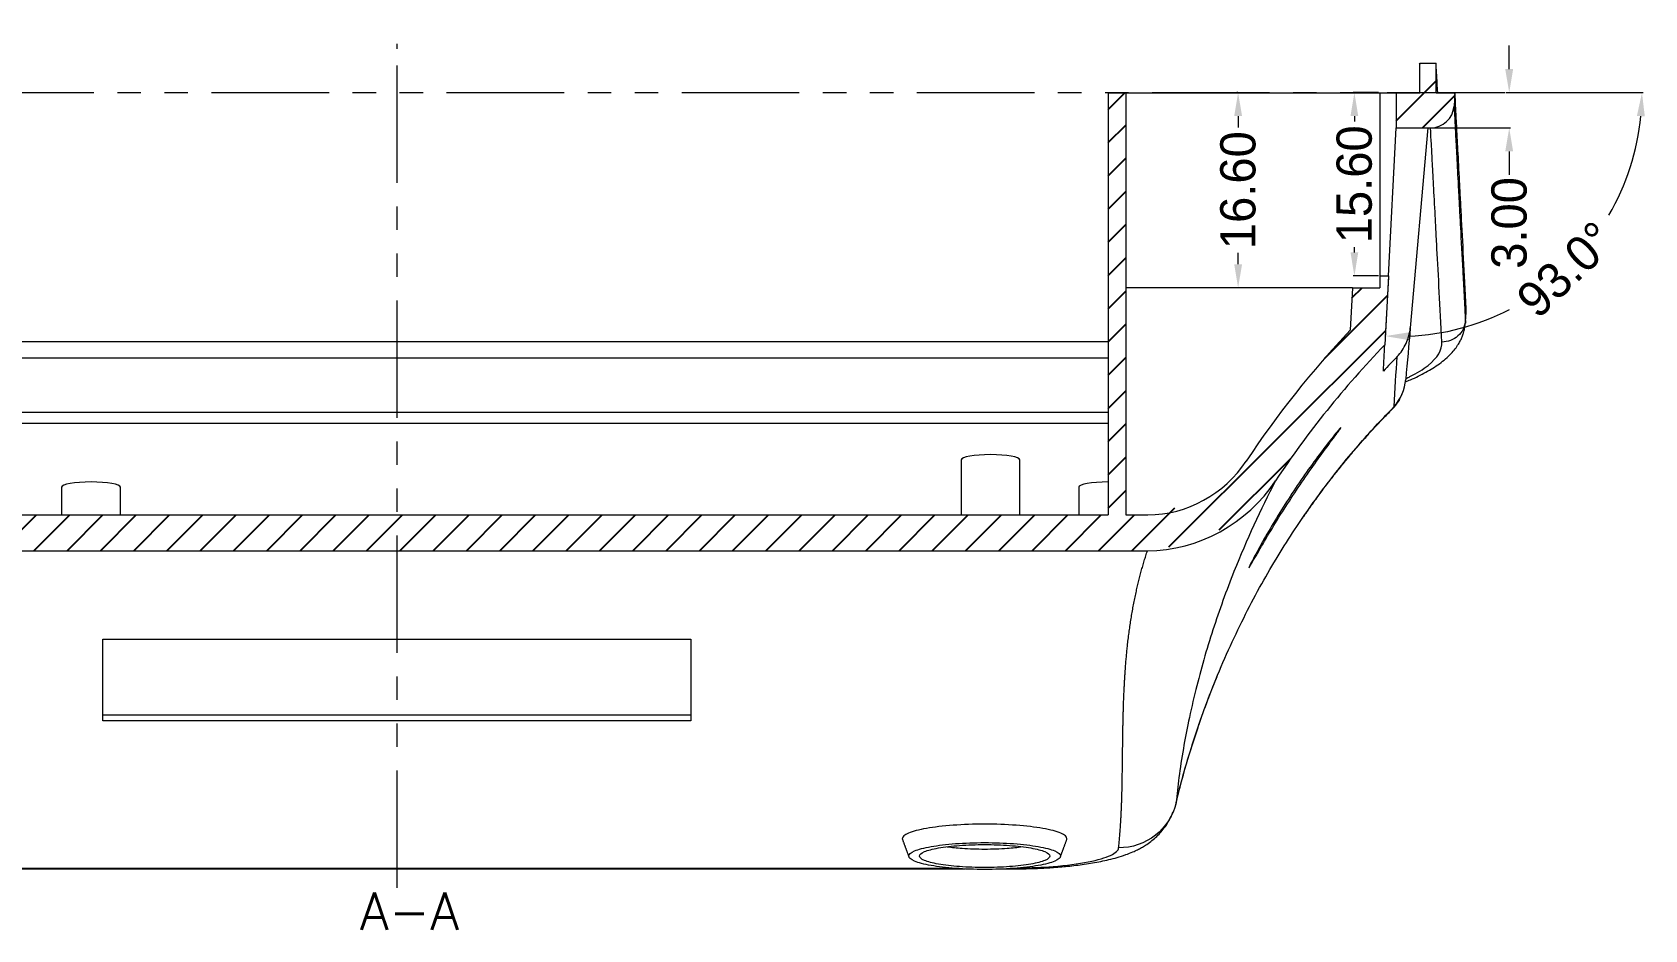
# Model space of a CAD drawing. Extents: x 51 to 693, y 99 to 478.
# Drawn here: x 555.5 to 692.6, y 98.9 to 175.2 of the extents above; entities that cross this region are included whole.
import ezdxf

# ---------------------------------------------------------------- set-up
doc = ezdxf.new("R2010")
doc.units = 0
doc.header["$MEASUREMENT"] = 0
doc.linetypes.add('PHANTOM', pattern=[2.5, 1.25, -0.25, 0.25, -0.25, 0.25, -0.25])
for name, color, linetype in [('20', 7, 'Continuous'), ('7', 7, 'Continuous'), ('TOP', 7, 'Continuous')]:
    doc.layers.add(name, color=color, linetype=linetype)
doc.styles.add('blockfont', font='simplex.shx', dxfattribs={"bigfont": 'bigfont'})
doc.dimstyles.get("Standard").update_dxf_attribs({"dimtxt": 0.18, "dimasz": 0.18, "dimexe": 0.18, "dimexo": 0.0625, "dimgap": 0.09, "dimtad": 0, "dimtih": 1, "dimtoh": 1, "dimdec": 4, "dimzin": 0, "dimdsep": 46, "dimtxsty": 'Standard', "dimcen": 0.09, "dimadec": 0, "dimazin": 0, "dimtfac": 1, "dimtdec": 4, "dimtofl": 0, "dimtmove": 0, "dimatfit": 3, "dimfxl": 0, "dimtolj": 1, "dimtzin": 0, "dimarcsym": 0})

# ---------------------------------------------------------------- blocks, each defined once
blk = doc.blocks.new('HATCH1')
at = {"color": 200, "linetype": 'Continuous'}
for p, q in [((673.48, 137.05), (673.55, 137.12)), ((646.98, 133.2), (648.41, 134.62)), ((671.48, 132.23), (674.88, 135.63)), ((673.71, 131.62), (676.47, 134.38)), ((646.98, 130.37), (648.48, 131.87)), ((646.98, 127.54), (648.48, 129.04)), ((646.98, 124.72), (648.48, 126.21)), ((646.98, 121.89), (648.48, 123.39)), ((646.98, 119.06), (648.48, 120.56)), ((667.72, 117.16), (668.58, 118.02)), ((646.98, 116.24), (648.48, 117.73)), ((665.41, 112.02), (670.74, 117.35)), ((646.98, 113.41), (648.48, 114.91)), ((652.16, 95.96), (670.58, 114.36)), ((646.98, 110.58), (648.48, 112.08)), ((646.98, 107.75), (648.48, 109.25)), ((646.98, 104.93), (648.48, 106.43)), ((646.98, 102.1), (648.48, 103.6)), ((656.44, 97.42), (662.52, 103.49)), ((646.98, 99.27), (648.48, 100.77)), ((649.01, 95.64), (652.66, 99.29)), ((552.79, 95.64), (555.84, 98.69)), ((555.62, 95.64), (558.67, 98.69)), ((558.45, 95.64), (561.5, 98.69)), ((561.28, 95.64), (564.33, 98.69)), ((564.11, 95.64), (567.16, 98.69)), ((566.94, 95.64), (569.99, 98.69)), ((569.77, 95.64), (572.82, 98.69)), ((572.6, 95.64), (575.65, 98.69)), ((575.43, 95.64), (578.48, 98.69)), ((578.26, 95.64), (581.31, 98.69)), ((581.09, 95.64), (584.14, 98.69)), ((583.92, 95.64), (586.97, 98.69)), ((586.75, 95.64), (589.8, 98.69)), ((589.58, 95.64), (592.63, 98.69)), ((592.41, 95.64), (595.46, 98.69)), ((595.24, 95.64), (598.29, 98.69)), ((598.07, 95.64), (601.12, 98.69)), ((600.9, 95.64), (603.95, 98.69)), ((603.73, 95.64), (606.78, 98.69)), ((606.56, 95.64), (609.61, 98.69)), ((609.39, 95.64), (612.44, 98.69)), ((612.22, 95.64), (615.27, 98.69)), ((615.05, 95.64), (618.1, 98.69)), ((617.88, 95.64), (620.93, 98.69)), ((620.71, 95.64), (623.76, 98.69)), ((623.54, 95.64), (626.59, 98.69)), ((626.37, 95.64), (629.42, 98.69)), ((629.2, 95.64), (632.25, 98.69)), ((632.03, 95.64), (635.08, 98.69)), ((634.86, 95.64), (637.91, 98.69)), ((637.69, 95.64), (640.74, 98.69)), ((640.52, 95.64), (643.57, 98.69)), ((643.35, 95.64), (646.4, 98.69)), ((646.18, 95.64), (649.23, 98.69))]:
    blk.add_line(p, q, dxfattribs=at)
blk = doc.blocks.new('*D598')
at = {"color": 4, "linetype": 'Continuous', "lineweight": 9}
for p, q in [((681.1, 172.1), (681.1, 174.1)), ((680.82, 170.1), (681.2, 170.1)), ((674.27, 167.1), (681.2, 167.1)), ((681.1, 165.1), (681.1, 163.1))]:
    blk.add_line(p, q, dxfattribs=at)
for points in [[(680.76, 172.1), (681.43, 172.1), (681.1, 170.1)], [(680.76, 165.1), (681.43, 165.1), (681.1, 167.1)]]:
    blk.add_solid(points, dxfattribs=at)
at = {"layer": 'Defpoints', "color": 0, "linetype": 'Continuous', "lineweight": 9}
for p in [(680.72, 170.1), (674.17, 167.1), (681.1, 167.1)]:
    blk.add_point(p, dxfattribs=at)
at = {"color": 3, "linetype": 'Continuous', "lineweight": 9, "insert": (681.1, 159.01), "char_height": 3, "attachment_point": 5, "rotation": 90}
blk.add_mtext('\\A1;3.00', dxfattribs=at)
blk = doc.blocks.new('*D599')
at = {"color": 4, "linetype": 'Continuous', "lineweight": 9}
for p, q in [((680.82, 170.1), (692.49, 170.1)), ((670.82, 154.4), (670.55, 149.28))]:
    blk.add_line(p, q, dxfattribs=at)
for start, end in [(329.8478, 354.475), (272.525, 297.1522)]:
    blk.add_arc((671.64, 170.1), 20.75, start, end, dxfattribs=at)
for points in [[(691.96, 168.12), (692.63, 168.08), (692.39, 170.1)], [(672.55, 149.04), (672.56, 149.7), (670.55, 149.38)]]:
    blk.add_solid(points, dxfattribs=at)
at = {"layer": 'Defpoints', "color": 0, "linetype": 'Continuous', "lineweight": 9}
for p in [(491.61, 170.1), (680.72, 170.1), (671.48, 167.1), (670.82, 154.5), (681.38, 151.78)]:
    blk.add_point(p, dxfattribs=at)
at = {"color": 3, "linetype": 'Continuous', "lineweight": 9, "insert": (685.92, 155.05), "char_height": 3, "attachment_point": 5, "rotation": 43.5}
blk.add_mtext('\\A1;93.0°', dxfattribs=at)
blk = doc.blocks.new('*D600')
at = {"color": 4, "linetype": 'Continuous', "lineweight": 9}
for p, q in [((669.98, 170.1), (667.83, 170.1)), ((667.93, 168.1), (667.93, 167.64)), ((667.93, 156.5), (667.93, 156.96)), ((669.98, 154.5), (667.83, 154.5))]:
    blk.add_line(p, q, dxfattribs=at)
for points in [[(667.6, 168.1), (668.26, 168.1), (667.93, 170.1)], [(667.6, 156.5), (668.26, 156.5), (667.93, 154.5)]]:
    blk.add_solid(points, dxfattribs=at)
at = {"layer": 'Defpoints', "color": 0, "linetype": 'Continuous', "lineweight": 9}
for p in [(667.93, 170.1), (670.08, 170.1), (670.08, 154.5)]:
    blk.add_point(p, dxfattribs=at)
at = {"color": 3, "linetype": 'Continuous', "lineweight": 9, "insert": (667.93, 162.3), "char_height": 3, "attachment_point": 5, "rotation": 90}
blk.add_mtext('\\A1;15.60', dxfattribs=at)
blk = doc.blocks.new('*D601')
at = {"color": 4, "linetype": 'Continuous', "lineweight": 9}
for p, q in [((658.02, 170.1), (657.94, 170.1)), ((658.04, 168.1), (658.04, 167.14)), ((658.04, 155.5), (658.04, 156.46)), ((658.02, 153.5), (657.94, 153.5))]:
    blk.add_line(p, q, dxfattribs=at)
for points in [[(657.71, 168.1), (658.38, 168.1), (658.04, 170.1)], [(657.71, 155.5), (658.38, 155.5), (658.04, 153.5)]]:
    blk.add_solid(points, dxfattribs=at)
at = {"layer": 'Defpoints', "color": 0, "linetype": 'Continuous', "lineweight": 9}
for p in [(658.04, 170.1), (658.12, 170.1), (658.12, 153.5)]:
    blk.add_point(p, dxfattribs=at)
at = {"color": 3, "linetype": 'Continuous', "lineweight": 9, "insert": (658.04, 161.8), "char_height": 3, "attachment_point": 5, "rotation": 90}
blk.add_mtext('\\A1;16.60', dxfattribs=at)

msp = doc.modelspace()

# ---------------------------------------------------------------- linework, layer by layer
at = {"layer": '20', "color": 7, "linetype": 'Continuous', "lineweight": 9}
for p, q in [((673.483, 172.597), (674.883, 172.597)), ((673.483, 170.097), (673.483, 172.597)), ((674.883, 170.097), (674.883, 172.597)), ((646.983, 170.097), (648.483, 170.097)), ((646.983, 170.097), (646.983, 134.163)), ((648.483, 170.097), (670.083, 170.097)), ((648.483, 170.097), (648.483, 134.163)), ((670.083, 170.097), (671.483, 170.097)), ((670.083, 170.097), (670.083, 154.497)), ((671.483, 170.097), (673.483, 170.097)), ((671.483, 170.097), (671.483, 167.097)), ((674.883, 170.097), (676.483, 170.097)), ((676.483, 170.097), (676.404, 168.958)), ((670.823, 154.497), (671.483, 167.097)), ((671.483, 167.097), (674.408, 167.097)), ((674.169, 167.097), (672.68, 150.076)), ((670.083, 154.497), (670.823, 154.497)), ((670.083, 154.497), (670.083, 153.497)), ((670.823, 154.497), (670.515, 148.627)), ((667.766, 153.497), (648.483, 153.497)), ((667.766, 153.497), (667.578, 149.895)), ((667.766, 153.497), (670.083, 153.497)), ((515.222, 148.914), (646.982, 148.914)), ((646.982, 147.49), (518.467, 147.49)), ((646.983, 142.865), (518.872, 142.865)), ((518.872, 141.976), (646.983, 141.976)), ((634.483, 138.851), (634.483, 134.163)), ((639.483, 134.163), (639.483, 138.851)), ((557.983, 136.524), (557.983, 134.163)), ((562.983, 134.163), (562.983, 136.524)), ((644.483, 136.524), (644.483, 134.163)), ((522.608, 134.163), (646.983, 134.163)), ((648.483, 134.163), (650.358, 134.163)), ((522.638, 131.117), (650.328, 131.117)), ((561.483, 116.633), (561.483, 123.594)), ((561.483, 123.594), (611.483, 123.594)), ((611.483, 123.594), (611.483, 116.633)), ((561.483, 117.141), (611.483, 117.141)), ((611.483, 116.633), (561.483, 116.633)), ((538.104, 104.031), (634.864, 104.031)), ((539.269, 104.106), (633.696, 104.106)), ((638.085, 104.031), (638.654, 104.031))]:
    msp.add_line(p, q, dxfattribs=at)
at = {"layer": '20', "color": 80, "linetype": 'Continuous', "lineweight": 9}
for p, q in [((658.729, 138.73), (658.73, 138.731)), ((661.225, 137.063), (661.224, 137.063)), ((650.358, 134.163), (650.358, 134.163)), ((650.328, 131.117), (650.328, 131.117))]:
    msp.add_line(p, q, dxfattribs=at)
at = {"layer": '20', "color": 7, "linetype": 'Continuous', "lineweight": 9}
for centre, radius, start, end in [((674.408, 169.097), 2, 270, 356), ((728.43, 92.581), 83.594, 136.71503, 146.49149), ((728.43, 92.581), 80.594, 135.93948, 146.50034)]:
    msp.add_arc(centre, radius, start, end, dxfattribs=at)
for centre, major_axis, ratio, start_param, end_param in [((728.43, 92.668), (6.83, 78.792), 0.9999994, 0.888797, 0.9103121), ((668.312, 146.039), (3.985, -0.349), 0.9993847, 5.6433324, 6.2831853), ((636.983, 138.851), (2.5, 0), 0.176327, 1.5707963, 3.1415925), ((636.983, 138.851), (2.5, 0), 0.176327, 6.2831855, 7.8539816), ((560.483, 136.524), (2.5, 0), 0.176327, 1.5707963, 3.1415925), ((560.483, 136.524), (2.5, 0), 0.176327, 6.2831855, 7.8539816), ((646.983, 136.524), (2.5, 0), 0.176327, 1.5707963, 3.1415925)]:
    msp.add_ellipse(centre, major_axis=major_axis, ratio=ratio, start_param=start_param, end_param=end_param, dxfattribs=at)
for points, degree, knots in [([(675.014, 170.105), (674.986, 170.635), (674.963, 171.081), (674.903, 172.212), (674.883, 172.602), (674.883, 172.595)], 3, [0, 0, 0, 0, 0.3194964, 0.3194964, 1, 1, 1, 1]), ([(677.445, 151.737), (677.286, 154.779), (677.146, 157.446), (676.996, 160.311), (676.967, 160.861), (676.912, 161.913), (676.886, 162.416), (676.81, 163.854), (676.72, 165.579), (676.65, 166.923), (676.604, 167.788), (676.59, 168.053), (676.565, 168.534), (676.554, 168.75), (676.503, 169.712), (676.483, 170.102), (676.483, 170.095)], 3, [0, 0, 0, 0, 0.25, 0.25, 0.3125, 0.3125, 0.375, 0.375, 0.5, 0.625, 0.625, 0.6875, 0.6875, 0.75, 0.75, 1, 1, 1, 1]), ([(676.403, 168.96), (676.404, 168.956), (676.424, 168.574), (676.475, 167.615), (676.486, 167.399), (676.511, 166.919), (676.525, 166.656), (676.571, 165.794), (676.606, 165.124), (676.687, 163.595), (676.732, 162.735), (676.808, 161.302), (676.834, 160.801), (676.89, 159.752), (676.919, 159.204), (677.009, 157.49), (677.074, 156.254), (677.18, 154.26), (677.216, 153.572), (677.272, 152.505), (677.301, 151.963), (677.33, 151.407), (677.35, 151.034), (677.36, 150.846), (677.37, 150.657)], 3, [0, 0, 0, 0, 0.25, 0.25, 0.3125, 0.3125, 0.375, 0.375, 0.5, 0.5, 0.625, 0.625, 0.6875, 0.6875, 0.75, 0.75, 0.875, 0.875, 0.9375, 0.9375, 0.96875, 0.984375, 0.984375, 1, 1, 1, 1]), ([(675.376, 148.873), (675.216, 151.893), (675.075, 154.54), (674.924, 157.384), (674.895, 157.93), (674.84, 158.975), (674.813, 159.474), (674.737, 160.901), (674.646, 162.613), (674.576, 163.947), (674.53, 164.805), (674.516, 165.067), (674.491, 165.545), (674.479, 165.76), (674.429, 166.715), (674.408, 167.102), (674.409, 167.095)], 3, [0, 0, 0, 0, 0.25, 0.25, 0.3125, 0.3125, 0.375, 0.375, 0.5, 0.625, 0.625, 0.6875, 0.6875, 0.75, 0.75, 1, 1, 1, 1]), ([(671.568, 147.636), (671.728, 147.801), (671.871, 147.978), (672.126, 148.353), (672.238, 148.55), (672.381, 148.864), (672.424, 148.97), (672.501, 149.185), (672.534, 149.294), (672.621, 149.623), (672.66, 149.847), (672.68, 150.076)], 3, [0, 0, 0, 0, 0.25, 0.25, 0.5, 0.5, 0.625, 0.625, 0.75, 0.75, 1, 1, 1, 1]), ([(672.274, 145.49), (672.416, 145.547), (672.792, 145.702), (673.376, 145.968), (674.014, 146.296), (674.616, 146.649), (675.179, 147.03), (675.695, 147.44), (676.136, 147.861), (676.497, 148.279), (676.764, 148.663), (676.955, 148.997), (677.107, 149.331), (677.225, 149.677), (677.311, 150.049), (677.351, 150.336), (677.357, 150.473), (677.358, 150.493)], 3, [0, 0, 0, 0, 0.0502991, 0.135554, 0.2225551, 0.3113704, 0.4019047, 0.4936453, 0.5845934, 0.660621, 0.7312112, 0.7833909, 0.8277026, 0.8717237, 0.9303521, 0.9894788, 1, 1, 1, 1]), ([(677.37, 150.657), (677.332, 150.179), (677.1, 149.717), (676.37, 149.064), (675.874, 148.875), (675.376, 148.873)], 3, [0, 0, 0, 0, 0.5, 0.5, 1, 1, 1, 1]), ([(672.313, 145.772), (672.432, 145.827), (672.548, 145.883), (673.269, 146.241), (673.779, 146.557), (675.015, 147.539), (675.411, 148.208), (675.376, 148.873)], 3, [0, 0, 0, 0, 0.057715, 0.057715, 0.37181, 0.37181, 1, 1, 1, 1]), ([(671.755, 143.997), (671.774, 144.028), (671.826, 144.118), (671.921, 144.303), (672.007, 144.501), (672.056, 144.629), (672.071, 144.669)], 3, [0, 0, 0, 0, 0.1839631, 0.4964765, 0.8441974, 1, 1, 1, 1]), ([(652.759, 109.652), (652.937, 110.362), (653.297, 111.788), (653.9, 113.856), (654.551, 115.884), (655.25, 117.866), (656.519, 121.166), (658.497, 125.531), (661.251, 130.499), (664.093, 134.827), (666.505, 137.998), (668.438, 140.298), (669.925, 141.951), (670.832, 142.881), (671.284, 143.344)], 3, [0, 0, 0, 0, 0.041557, 0.0835224, 0.1259266, 0.1687989, 0.2121679, 0.3477804, 0.4855763, 0.6231104, 0.7612734, 0.8416298, 0.9211587, 1, 1, 1, 1]), ([(663.556, 133.934), (663.564, 133.945), (663.617, 134.022), (663.727, 134.183), (663.899, 134.431), (664.115, 134.739), (664.377, 135.106), (664.684, 135.532), (665.021, 135.992), (665.368, 136.458), (665.708, 136.906), (666.035, 137.329), (666.348, 137.728), (666.671, 138.135), (667.003, 138.546), (667.341, 138.956), (667.657, 139.336), (667.962, 139.695), (668.275, 140.06), (668.619, 140.454), (669.005, 140.889), (669.43, 141.36), (669.893, 141.862), (670.382, 142.378), (670.734, 142.744), (670.914, 142.925), (670.931, 142.942)], 3, [0, 0, 0, 0, 0.0029329, 0.0194604, 0.0406267, 0.066431, 0.0991434, 0.1371415, 0.1803134, 0.2243874, 0.2670348, 0.3082588, 0.3480957, 0.3865551, 0.4329596, 0.4772083, 0.51931, 0.5592717, 0.60019, 0.6479877, 0.7028223, 0.7647028, 0.8336482, 0.9096978, 0.991361, 1, 1, 1, 1]), ([(670.974, 142.991), (671.001, 143.016), (671.104, 143.117), (671.243, 143.274), (671.407, 143.474), (671.54, 143.651), (671.629, 143.785), (671.672, 143.853)], 3, [0, 0, 0, 0, 0.1193764, 0.4567911, 0.6592311, 0.8389629, 1, 1, 1, 1]), ([(658.965, 129.67), (658.968, 129.673), (658.971, 129.676), (658.995, 129.705), (659.075, 129.839), (659.396, 130.394), (659.706, 130.938), (660.364, 132.064), (660.723, 132.668), (661.463, 133.877), (661.849, 134.493), (663.049, 136.352), (663.886, 137.579), (665.118, 139.304), (665.526, 139.86), (666.241, 140.827), (666.563, 141.254), (666.86, 141.676), (666.799, 141.628), (666.324, 141.069), (665.954, 140.612), (665.171, 139.601), (664.746, 139.034), (663.909, 137.875), (663.484, 137.267), (662.251, 135.441), (661.466, 134.194), (660.402, 132.384), (660.064, 131.788), (659.464, 130.688), (659.192, 130.167), (659.048, 129.868)], 3, [0, 0, 0, 0, 0.0011438, 0.0011438, 0.033365, 0.033365, 0.0978073, 0.0978073, 0.1622497, 0.1622497, 0.226692, 0.226692, 0.3555767, 0.3555767, 0.420019, 0.420019, 0.4844613, 0.4844613, 0.5489037, 0.5489037, 0.613346, 0.613346, 0.6777883, 0.6777883, 0.7422307, 0.7422307, 0.8711153, 0.8711153, 0.9355577, 0.9355577, 1, 1, 1, 1]), ([(661.225, 137.063), (659.955, 134.615), (658.031, 130.458), (655.832, 124.374), (654.602, 120.069), (653.833, 116.701), (653.355, 114.188), (652.993, 111.846), (652.835, 110.364), (652.759, 109.652)], 3, [0, 0, 0, 0, 0.2879045, 0.4627619, 0.6401504, 0.7358718, 0.8194411, 0.9132344, 1, 1, 1, 1]), ([(647.882, 105.829), (648.082, 107.756), (648.156, 110.235), (648.187, 111.276), (648.226, 114.616), (648.257, 117.219), (648.333, 118.959), (648.436, 121.303), (648.655, 123.249), (649.131, 127.47), (650.328, 131.117)], 2, [0, 0, 0, 0.1702635, 0.1702635, 0.340527, 0.340527, 0.5107904, 0.5107904, 0.6810539, 0.6810539, 1, 1, 1]), ([(652.731, 109.492), (652.89, 110.163), (653.252, 111.606), (653.862, 113.717), (654.53, 115.805), (655.205, 117.725), (655.782, 119.237), (656.134, 120.108), (656.255, 120.404)], 3, [0, 0, 0, 0, 0.1684785, 0.3680235, 0.5579815, 0.7387408, 0.9105992, 1, 1, 1, 1]), ([(638.654, 104.034), (638.829, 104.035), (639.287, 104.038), (640.005, 104.051), (640.79, 104.073), (641.508, 104.105), (642.204, 104.146), (642.873, 104.197), (643.568, 104.262), (644.265, 104.339), (644.974, 104.432), (645.676, 104.542), (646.373, 104.671), (647.067, 104.823), (647.777, 105.009), (648.448, 105.224), (649.027, 105.451), (649.457, 105.65), (649.825, 105.843), (650.201, 106.068), (650.609, 106.353), (651.03, 106.704), (651.417, 107.093), (651.78, 107.531), (652.106, 108.018), (652.346, 108.471), (652.465, 108.754), (652.505, 108.857)], 3, [0, 0, 0, 0, 0.0282607, 0.0740819, 0.1164131, 0.1564955, 0.1929093, 0.2335572, 0.2726037, 0.316799, 0.3621558, 0.4090511, 0.457987, 0.509352, 0.5637351, 0.6243318, 0.6742808, 0.707783, 0.7338453, 0.7616987, 0.7984529, 0.8341867, 0.869341, 0.9041534, 0.9421572, 0.9792682, 1, 1, 1, 1]), ([(652.759, 109.652), (652.511, 108.573), (651.881, 107.585), (650.126, 106.208), (649.006, 105.825), (647.882, 105.829)], 3, [0, 0, 0, 0, 0.5, 0.5, 1, 1, 1, 1]), ([(643.468, 106.526), (643.478, 106.553), (643.483, 106.58), (643.483, 106.769), (643.301, 106.93), (642.6, 107.229), (642.081, 107.366), (640.785, 107.594), (640.009, 107.686), (638.315, 107.809), (637.4, 107.842), (636.483, 107.842), (635.567, 107.842), (634.651, 107.809), (632.958, 107.686), (632.181, 107.594), (630.886, 107.366), (630.367, 107.229), (629.665, 106.93), (629.483, 106.769), (629.483, 106.58), (629.488, 106.553), (629.498, 106.526)], 3, [0, 0, 0, 0, 0.0200672, 0.0200672, 0.1400504, 0.1400504, 0.2600336, 0.2600336, 0.3800168, 0.3800168, 0.4999999, 0.4999999, 0.4999999, 0.6199831, 0.6199831, 0.7399663, 0.7399663, 0.8599495, 0.8599495, 0.9799327, 0.9799327, 1, 1, 1, 1]), ([(636.483, 103.991), (637.327, 103.991), (638.17, 104.02), (639.73, 104.134), (640.446, 104.218), (641.642, 104.429), (642.121, 104.556), (642.769, 104.831), (642.937, 104.981), (642.937, 105.279), (642.769, 105.429), (642.121, 105.705), (641.642, 105.831), (640.446, 106.042), (639.73, 106.126), (638.17, 106.24), (637.327, 106.27), (636.483, 106.27), (635.64, 106.27), (634.796, 106.24), (633.236, 106.126), (632.52, 106.042), (631.325, 105.831), (630.846, 105.705), (630.198, 105.429), (630.029, 105.279), (630.029, 104.981), (630.198, 104.831), (630.846, 104.556), (631.325, 104.429), (632.52, 104.218), (633.236, 104.134), (634.796, 104.02), (635.64, 103.991), (636.483, 103.991)], 3, [0, 0, 0, 0, 0.0625, 0.0625, 0.125, 0.125, 0.1875, 0.1875, 0.25, 0.25, 0.3125, 0.3125, 0.375, 0.375, 0.4375, 0.4375, 0.5, 0.5, 0.5, 0.5625, 0.5625, 0.625, 0.625, 0.6875, 0.6875, 0.75, 0.75, 0.8125, 0.8125, 0.875, 0.875, 0.9375, 0.9375, 1, 1, 1, 1]), ([(636.483, 104.154), (637.21, 104.154), (637.937, 104.179), (639.28, 104.277), (639.895, 104.35), (640.921, 104.531), (641.331, 104.639), (641.885, 104.875), (642.029, 105.002), (642.029, 105.258), (641.885, 105.385), (641.331, 105.621), (640.921, 105.73), (639.895, 105.91), (639.28, 105.983), (637.937, 106.081), (637.21, 106.107), (636.483, 106.107), (635.756, 106.107), (635.029, 106.081), (633.687, 105.983), (633.072, 105.91), (632.046, 105.73), (631.635, 105.621), (631.081, 105.385), (630.937, 105.258), (630.937, 105.002), (631.081, 104.875), (631.635, 104.639), (632.046, 104.531), (633.072, 104.35), (633.687, 104.277), (635.029, 104.179), (635.756, 104.154), (636.483, 104.154)], 3, [0, 0, 0, 0, 0.0625, 0.0625, 0.125, 0.125, 0.1875, 0.1875, 0.25, 0.25, 0.3125, 0.3125, 0.375, 0.375, 0.4375, 0.4375, 0.5, 0.5, 0.5, 0.5625, 0.5625, 0.625, 0.625, 0.6875, 0.6875, 0.75, 0.75, 0.8125, 0.8125, 0.875, 0.875, 0.9375, 0.9375, 1, 1, 1, 1]), ([(633.306, 105.927), (633.687, 105.871), (634.114, 105.826), (635.174, 105.749), (635.829, 105.726), (636.483, 105.726)], 3, [0, 0, 0, 0, 0.4297932, 0.4297932, 1, 1, 1, 1]), ([(636.483, 105.726), (637.138, 105.726), (637.792, 105.749), (638.857, 105.826), (639.289, 105.872), (639.673, 105.928)], 3, [0, 0, 0, 0, 0.567698, 0.567698, 1, 1, 1, 1]), ([(639.427, 104.112), (640.423, 104.128), (641.395, 104.173), (643.433, 104.335), (644.457, 104.47), (646.113, 104.794), (646.759, 104.985), (647.629, 105.393), (647.859, 105.61), (647.882, 105.829)], 3, [0, 0, 0, 0, 0.2095643, 0.2095643, 0.4730429, 0.4730429, 0.7365214, 0.7365214, 1, 1, 1, 1])]:
    msp.add_open_spline(points, degree=degree, knots=knots, dxfattribs=at)
for points, degree in [([(677.368, 150.44), (677.444, 151.533)], 1), ([(677.37, 150.657), (677.445, 151.737)], 1), ([(677.444, 151.526), (677.449, 151.596), (677.449, 151.666), (677.445, 151.737)], 3), ([(672.68, 150.076), (672.556, 148.652), (672.428, 147.194), (672.297, 145.691)], 3), ([(677.37, 150.657), (677.374, 150.602), (677.374, 150.548), (677.371, 150.494)], 3), ([(670.399, 146.4), (670.438, 147.152), (670.477, 147.894), (670.515, 148.627)], 3), ([(671.3, 143.382), (671.392, 144.838), (671.481, 146.253), (671.568, 147.636)], 3), ([(670.984, 142.998), (671.117, 143.135), (671.219, 143.254), (671.284, 143.344)], 3), ([(671.756, 143.996), (671.621, 143.764), (671.463, 143.545), (671.284, 143.344)], 3), ([(671.284, 143.344), (671.294, 143.362), (671.3, 143.375), (671.3, 143.382)], 3), ([(650.358, 134.163), (653.701, 134.163), (656.885, 135.947), (658.73, 138.731)], 3), ([(650.328, 131.117), (654.679, 131.117), (658.823, 133.438), (661.225, 137.063)], 3), ([(659.048, 129.868), (658.993, 129.755), (658.962, 129.685), (658.961, 129.671)], 3), ([(652.759, 109.652), (652.75, 109.6), (652.739, 109.547), (652.725, 109.495)], 3), ([(629.498, 106.526), (629.771, 105.791), (630.043, 105.055)], 2), ([(642.923, 105.055), (643.196, 105.791), (643.468, 106.526)], 2)]:
    msp.add_open_spline(points, degree=degree, dxfattribs=at)
at = {"layer": '7', "color": 1, "linetype": 'PHANTOM', "lineweight": 9, "ltscale": 8}
for p, q in [((586.483, 470.264), (586.483, 173.842)), ((586.483, 172.419), (586.483, 101.813)), ((680.722, 170.097), (491.608, 170.097))]:
    msp.add_line(p, q, dxfattribs=at)

# ---------------------------------------------------------------- block references
at = {"layer": '20', "color": 200, "linetype": 'Continuous', "lineweight": 9}
msp.add_blockref('HATCH1', (0, 35.475), dxfattribs=at)

# ---------------------------------------------------------------- texts
at = {"layer": 'TOP', "color": 1, "linetype": 'Continuous', "lineweight": 9, "insert": (586.484, 98.855), "char_height": 3.175, "attachment_point": 8, "line_spacing_factor": 0.903614, "style": 'blockfont'}
msp.add_mtext('\\W01.000; \\H3.17;A-A\\H3.17;', dxfattribs=at)

# ---------------------------------------------------------------- dimensions: what is measured, and where the dimension line sits
at = {"linetype": 'Continuous', "lineweight": 9}
for base, p1, p2, picture, middle in [((681.097, 167.097), (680.722, 170.097), (674.169, 167.097), '*D598', (681.097, 159.007)), ((658.043, 170.097), (658.125, 153.497), (658.125, 170.097), '*D601', (658.043, 161.797)), ((667.93, 170.097), (670.083, 154.497), (670.083, 170.097), '*D600', (667.93, 162.297))]:
    dim = msp.add_linear_dim(base=base, p1=p1, p2=p2, angle=90, dimstyle='Standard', override={"dimtxt": 3, "dimasz": 2, "dimexe": 0.1, "dimexo": 0.1, "dimtih": 0, "dimtoh": 0, "dimdec": 2, "dimdsep": 0, "dimcen": 0, "dimclrd": 4, "dimclre": 4, "dimclrt": 3, "dimadec": 1, "dimtdec": 2, "dimlwd": 9, "dimlwe": 9}, dxfattribs=at)
    dim.commit()
    dim.dimension.update_dxf_attribs({"geometry": picture, "text_midpoint": middle})
dim = msp.add_angular_dim_2l(base=(681.381, 151.777), line1=((680.722, 170.097), (491.608, 170.097)), line2=((670.823, 154.497), (671.483, 167.097)), dimstyle='Standard', override={"dimtxt": 3, "dimasz": 2, "dimexe": 0.1, "dimexo": 0.1, "dimtih": 0, "dimtoh": 0, "dimdec": 2, "dimdsep": 0, "dimcen": 0, "dimclrd": 4, "dimclre": 4, "dimclrt": 3, "dimadec": 1, "dimtdec": 2, "dimlwd": 9, "dimlwe": 9}, dxfattribs=at)
dim.commit()
dim.dimension.update_dxf_attribs({"geometry": '*D599', "text_midpoint": (685.923, 155.047)})

doc.saveas('drawing.dxf')
